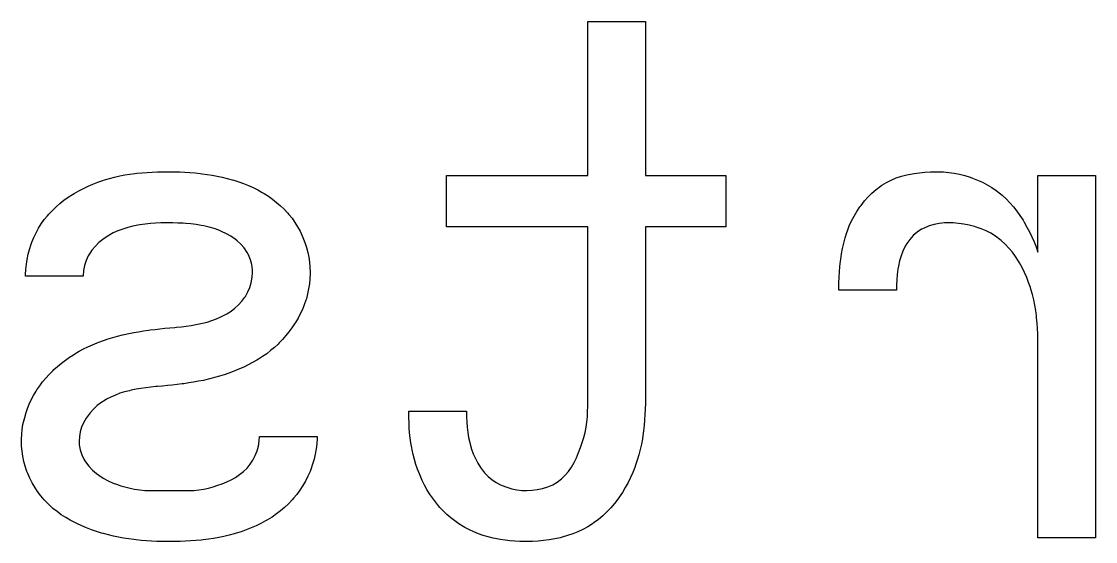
# Model space of a CAD drawing. Extents: x 68 to 195, y -125 to -108.
# Drawn here: x 67.97 to 74.5, y -123.01 to -119.85 of the extents above; entities that cross this region are included whole.
import ezdxf

# ---------------------------------------------------------------- set-up
doc = ezdxf.new("R2010")
doc.units = 0
doc.layers.add('BLACK', color=7, linetype='CONTINUOUS')

msp = doc.modelspace()

# ---------------------------------------------------------------- linework, layer by layer
at = {"layer": 'BLACK', "linetype": 'CONTINUOUS'}
for p, q in [((71.4144, -120.786), (71.4144, -119.848)), ((71.4144, -119.848), (71.7647, -119.848)), ((71.7647, -119.848), (71.7647, -120.786)), ((68.4744, -120.812), (68.5047, -120.803)), ((68.5047, -120.803), (68.5352, -120.795)), ((68.5352, -120.795), (68.5659, -120.788)), ((68.5659, -120.788), (68.5967, -120.782)), ((68.5967, -120.782), (68.6276, -120.777)), ((68.6276, -120.777), (68.6587, -120.773)), ((68.6587, -120.773), (68.671, -120.772)), ((68.671, -120.772), (68.702, -120.769)), ((68.702, -120.769), (68.7332, -120.767)), ((68.7332, -120.767), (68.7644, -120.765)), ((68.7644, -120.765), (68.7957, -120.764)), ((68.7957, -120.764), (68.8271, -120.763)), ((68.8271, -120.763), (68.8587, -120.763)), ((68.8587, -120.763), (68.8709, -120.763)), ((68.8709, -120.763), (68.9014, -120.763)), ((68.9014, -120.763), (68.932, -120.764)), ((68.932, -120.764), (68.9626, -120.766)), ((68.9626, -120.766), (68.9934, -120.768)), ((68.9934, -120.768), (69.0242, -120.77)), ((69.0242, -120.77), (69.0551, -120.773)), ((69.0551, -120.773), (69.0674, -120.775)), ((69.0674, -120.775), (69.0982, -120.779)), ((69.0982, -120.779), (69.1287, -120.784)), ((69.1287, -120.784), (69.1591, -120.789)), ((69.1591, -120.789), (69.1893, -120.796)), ((69.1893, -120.796), (69.2194, -120.803)), ((69.2194, -120.803), (69.2492, -120.811)), ((70.5535, -121.097), (70.5535, -120.786)), ((70.5535, -120.786), (71.4144, -120.786)), ((71.7647, -120.786), (72.2542, -120.786)), ((72.2542, -120.786), (72.2542, -121.097)), ((73.2596, -120.813), (73.2899, -120.8)), ((73.2899, -120.8), (73.3213, -120.79)), ((73.3213, -120.79), (73.354, -120.782)), ((73.354, -120.782), (73.3651, -120.779)), ((73.3651, -120.779), (73.3983, -120.773)), ((73.3983, -120.773), (73.4316, -120.769)), ((73.4316, -120.769), (73.4648, -120.765)), ((73.4648, -120.765), (73.498, -120.763)), ((73.498, -120.763), (73.5313, -120.763)), ((73.5313, -120.763), (73.5445, -120.763)), ((73.5445, -120.763), (73.5774, -120.764)), ((73.5774, -120.764), (73.6101, -120.767)), ((73.6101, -120.767), (73.6428, -120.772)), ((73.6428, -120.772), (73.6753, -120.778)), ((73.6753, -120.778), (73.7078, -120.786)), ((73.7078, -120.786), (73.7401, -120.796)), ((73.7401, -120.796), (73.753, -120.801)), ((73.753, -120.801), (73.7842, -120.813)), ((74.1519, -121.251), (74.1519, -120.786)), ((74.1519, -120.786), (74.5022, -120.786)), ((74.5022, -120.786), (74.5022, -122.99)), ((68.3167, -120.879), (68.3448, -120.864)), ((68.3448, -120.864), (68.3733, -120.85)), ((68.3733, -120.85), (68.4024, -120.838)), ((68.4024, -120.838), (68.4321, -120.826)), ((68.4321, -120.826), (68.4623, -120.816)), ((68.4623, -120.816), (68.4744, -120.812)), ((69.2492, -120.811), (69.2611, -120.814)), ((69.2611, -120.814), (69.2906, -120.824)), ((69.2906, -120.824), (69.3197, -120.834)), ((69.3197, -120.834), (69.3486, -120.846)), ((69.3486, -120.846), (69.3771, -120.859)), ((69.3771, -120.859), (69.4053, -120.873)), ((69.4053, -120.873), (69.4331, -120.889)), ((73.1423, -120.892), (73.1673, -120.871)), ((73.1673, -120.871), (73.1935, -120.851)), ((73.1935, -120.851), (73.2026, -120.845)), ((73.2026, -120.845), (73.2305, -120.828)), ((73.2305, -120.828), (73.2596, -120.813)), ((73.7842, -120.813), (73.8144, -120.826)), ((73.8144, -120.826), (73.8435, -120.842)), ((73.8435, -120.842), (73.8714, -120.858)), ((73.8714, -120.858), (73.8983, -120.877)), ((68.202, -120.956), (68.2264, -120.936)), ((68.2264, -120.936), (68.2519, -120.918)), ((68.2519, -120.918), (68.2784, -120.901)), ((68.2784, -120.901), (68.2892, -120.894)), ((68.2892, -120.894), (68.3167, -120.879)), ((69.4331, -120.889), (69.4441, -120.895)), ((69.4441, -120.895), (69.4708, -120.912)), ((69.4708, -120.912), (69.4963, -120.93)), ((69.4963, -120.93), (69.5207, -120.949)), ((73.0756, -120.967), (73.0965, -120.94)), ((73.0965, -120.94), (73.1188, -120.915)), ((73.1188, -120.915), (73.1423, -120.892)), ((73.8983, -120.877), (73.924, -120.897)), ((73.924, -120.897), (73.9339, -120.906)), ((73.9339, -120.906), (73.9579, -120.928)), ((73.9579, -120.928), (73.9807, -120.951)), ((68.1349, -121.021), (68.1562, -120.998)), ((68.1562, -120.998), (68.1786, -120.976)), ((68.1786, -120.976), (68.202, -120.956)), ((69.5207, -120.949), (69.544, -120.969)), ((69.544, -120.969), (69.5661, -120.991)), ((69.5661, -120.991), (69.587, -121.013)), ((73.033, -121.032), (73.0501, -121.004)), ((73.0501, -121.004), (73.0689, -120.976)), ((73.0689, -120.976), (73.0756, -120.967)), ((73.9807, -120.951), (74.0025, -120.976)), ((74.0025, -120.976), (74.0231, -121.002)), ((74.0231, -121.002), (74.0426, -121.029)), ((68.089, -121.08), (68.1071, -121.054)), ((68.1071, -121.054), (68.1267, -121.03)), ((68.1267, -121.03), (68.1349, -121.021)), ((69.587, -121.013), (69.5951, -121.022)), ((69.5951, -121.022), (69.6141, -121.046)), ((69.6141, -121.046), (69.6318, -121.071)), ((69.6318, -121.071), (69.648, -121.097)), ((73.0042, -121.092), (73.0177, -121.062)), ((73.0177, -121.062), (73.033, -121.032)), ((74.0426, -121.029), (74.0611, -121.058)), ((74.0611, -121.058), (74.0681, -121.069)), ((74.0681, -121.069), (74.0849, -121.099)), ((68.044, -121.162), (68.0575, -121.134)), ((68.0575, -121.134), (68.0725, -121.106)), ((68.0725, -121.106), (68.089, -121.08)), ((68.526, -121.135), (68.5166, -121.14)), ((68.5547, -121.122), (68.526, -121.135)), ((68.5842, -121.111), (68.5547, -121.122)), ((68.6144, -121.101), (68.5842, -121.111)), ((68.6454, -121.093), (68.6144, -121.101)), ((68.6772, -121.087), (68.6454, -121.093)), ((68.688, -121.086), (68.6772, -121.087)), ((68.7203, -121.081), (68.688, -121.086)), ((68.7525, -121.078), (68.7203, -121.081)), ((68.7845, -121.076), (68.7525, -121.078)), ((68.8164, -121.074), (68.7845, -121.076)), ((68.8481, -121.073), (68.8164, -121.074)), ((68.8587, -121.073), (68.8481, -121.073)), ((68.8896, -121.074), (68.8587, -121.073)), ((68.9205, -121.075), (68.8896, -121.074)), ((68.9514, -121.076), (68.9205, -121.075)), ((68.9686, -121.078), (68.9514, -121.076)), ((68.9995, -121.08), (68.9686, -121.078)), ((69.0304, -121.084), (68.9995, -121.08)), ((69.0613, -121.089), (69.0304, -121.084)), ((69.0785, -121.092), (69.0613, -121.089)), ((69.1092, -121.099), (69.0785, -121.092)), ((69.1396, -121.108), (69.1092, -121.099)), ((69.1697, -121.119), (69.1396, -121.108)), ((69.1862, -121.126), (69.1697, -121.119)), ((69.2151, -121.14), (69.1862, -121.126)), ((69.648, -121.097), (69.6628, -121.124)), ((69.6628, -121.124), (69.6762, -121.152)), ((71.4144, -121.097), (70.5535, -121.097)), ((71.4144, -122.125), (71.4144, -121.097)), ((72.2542, -121.097), (71.7647, -121.097)), ((71.7647, -121.097), (71.7647, -122.122)), ((72.9793, -121.165), (72.9891, -121.133)), ((72.9891, -121.133), (72.9926, -121.123)), ((72.9926, -121.123), (73.0042, -121.092)), ((73.4166, -121.13), (73.3929, -121.15)), ((73.4431, -121.113), (73.4166, -121.13)), ((73.4595, -121.105), (73.4431, -121.113)), ((73.4894, -121.092), (73.4595, -121.105)), ((73.5202, -121.083), (73.4894, -121.092)), ((73.5518, -121.077), (73.5202, -121.083)), ((73.5842, -121.074), (73.5518, -121.077)), ((73.6031, -121.073), (73.5842, -121.074)), ((73.6362, -121.074), (73.6031, -121.073)), ((73.669, -121.077), (73.6362, -121.074)), ((73.7015, -121.081), (73.669, -121.077)), ((73.7336, -121.088), (73.7015, -121.081)), ((73.7655, -121.096), (73.7336, -121.088)), ((73.776, -121.099), (73.7655, -121.096)), ((73.807, -121.109), (73.776, -121.099)), ((73.8369, -121.122), (73.807, -121.109)), ((73.8655, -121.137), (73.8369, -121.122)), ((74.0849, -121.099), (74.1006, -121.128)), ((74.1006, -121.128), (74.1152, -121.158)), ((68.0278, -121.204), (68.0321, -121.192)), ((68.0321, -121.192), (68.044, -121.162)), ((68.4399, -121.194), (68.4177, -121.216)), ((68.4638, -121.174), (68.4399, -121.194)), ((68.4894, -121.156), (68.4638, -121.174)), ((68.5166, -121.14), (68.4894, -121.156)), ((69.2423, -121.155), (69.2151, -121.14)), ((69.2679, -121.172), (69.2423, -121.155)), ((69.2815, -121.182), (69.2679, -121.172)), ((69.3037, -121.203), (69.2815, -121.182)), ((69.6762, -121.152), (69.6881, -121.182)), ((69.6881, -121.182), (69.6925, -121.193)), ((69.6925, -121.193), (69.7021, -121.223)), ((72.9633, -121.229), (72.9707, -121.197)), ((72.9707, -121.197), (72.9793, -121.165)), ((73.354, -121.2), (73.3449, -121.216)), ((73.372, -121.174), (73.354, -121.2)), ((73.3929, -121.15), (73.372, -121.174)), ((73.8929, -121.154), (73.8655, -121.137)), ((73.9192, -121.174), (73.8929, -121.154)), ((73.9277, -121.181), (73.9192, -121.174)), ((73.9522, -121.203), (73.9277, -121.181)), ((74.1152, -121.158), (74.1286, -121.189)), ((74.1286, -121.189), (74.1408, -121.22)), ((68.0031, -121.296), (68.0096, -121.265)), ((68.0096, -121.265), (68.0179, -121.235)), ((68.0179, -121.235), (68.0278, -121.204)), ((68.3907, -121.249), (68.374, -121.275)), ((68.3971, -121.24), (68.3907, -121.249)), ((68.4177, -121.216), (68.3971, -121.24)), ((69.3234, -121.226), (69.3037, -121.203)), ((69.3405, -121.253), (69.3234, -121.226)), ((69.3489, -121.269), (69.3405, -121.253)), ((69.7021, -121.223), (69.71, -121.253)), ((69.71, -121.253), (69.7162, -121.283)), ((72.9523, -121.295), (72.9572, -121.262)), ((72.9572, -121.262), (72.9633, -121.229)), ((73.3308, -121.245), (73.3192, -121.274)), ((73.3449, -121.216), (73.3308, -121.245)), ((73.9751, -121.227), (73.9522, -121.203)), ((73.9964, -121.252), (73.9751, -121.227)), ((74.016, -121.279), (73.9964, -121.252)), ((74.1408, -121.22), (74.1519, -121.251)), ((67.995, -121.357), (67.9982, -121.326)), ((67.9982, -121.326), (68.0031, -121.296)), ((68.361, -121.303), (68.3517, -121.333)), ((68.374, -121.275), (68.361, -121.303)), ((69.3609, -121.298), (69.3489, -121.269)), ((69.369, -121.328), (69.3609, -121.298)), ((69.3732, -121.359), (69.369, -121.328)), ((69.7162, -121.283), (69.7205, -121.313)), ((69.7205, -121.313), (69.7232, -121.343)), ((72.9472, -121.339), (72.951, -121.306)), ((72.951, -121.306), (72.9523, -121.295)), ((73.3101, -121.305), (73.3034, -121.337)), ((73.3192, -121.274), (73.3101, -121.305)), ((74.0341, -121.307), (74.016, -121.279)), ((74.0398, -121.316), (74.0341, -121.307)), ((74.0557, -121.346), (74.0398, -121.316)), ((67.9933, -121.399), (67.9935, -121.387)), ((67.9935, -121.387), (67.995, -121.357)), ((68.3462, -121.363), (68.3443, -121.395)), ((68.3443, -121.395), (68.3443, -121.399)), ((68.3517, -121.333), (68.3462, -121.363)), ((69.3722, -121.405), (69.3738, -121.376)), ((69.3738, -121.376), (69.3732, -121.359)), ((69.724, -121.383), (69.7226, -121.415)), ((69.7232, -121.343), (69.724, -121.373)), ((69.724, -121.373), (69.724, -121.383)), ((72.9421, -121.405), (72.9443, -121.372)), ((72.9443, -121.372), (72.9472, -121.339)), ((73.2963, -121.388), (73.2933, -121.42)), ((73.3005, -121.355), (73.2963, -121.388)), ((73.3034, -121.337), (73.3005, -121.355)), ((74.0702, -121.376), (74.0557, -121.346)), ((74.0835, -121.406), (74.0702, -121.376)), ((68.3443, -121.399), (67.9933, -121.399)), ((69.3575, -121.467), (69.3662, -121.439)), ((69.3662, -121.439), (69.3722, -121.405)), ((69.7197, -121.445), (69.7152, -121.476)), ((69.7226, -121.415), (69.7197, -121.445)), ((72.94, -121.472), (72.9407, -121.438)), ((72.9407, -121.438), (72.9421, -121.405)), ((73.2916, -121.451), (73.291, -121.483)), ((73.2933, -121.42), (73.2916, -121.451)), ((74.0955, -121.437), (74.0835, -121.406)), ((74.1061, -121.468), (74.0955, -121.437)), ((69.3092, -121.55), (69.3276, -121.525)), ((69.3276, -121.525), (69.3305, -121.521)), ((69.3305, -121.521), (69.3456, -121.494)), ((69.3456, -121.494), (69.3575, -121.467)), ((69.709, -121.505), (69.7013, -121.535)), ((69.7152, -121.476), (69.709, -121.505)), ((72.94, -121.483), (72.94, -121.472)), ((73.291, -121.483), (72.94, -121.483)), ((74.1094, -121.478), (74.1061, -121.468)), ((74.1184, -121.51), (74.1094, -121.478)), ((74.1263, -121.542), (74.1184, -121.51)), ((69.2433, -121.611), (69.267, -121.593)), ((69.267, -121.593), (69.289, -121.573)), ((69.289, -121.573), (69.3092, -121.55)), ((69.6884, -121.573), (69.6772, -121.601)), ((69.6983, -121.544), (69.6884, -121.573)), ((69.7013, -121.535), (69.6983, -121.544)), ((74.1329, -121.575), (74.1263, -121.542)), ((74.1384, -121.607), (74.1329, -121.575)), ((69.1263, -121.668), (69.1543, -121.657)), ((69.1543, -121.657), (69.1818, -121.646)), ((69.1818, -121.646), (69.2089, -121.632)), ((69.2089, -121.632), (69.2178, -121.627)), ((69.2178, -121.627), (69.2433, -121.611)), ((69.6506, -121.654), (69.6354, -121.68)), ((69.6646, -121.628), (69.6506, -121.654)), ((69.6772, -121.601), (69.6646, -121.628)), ((74.1427, -121.64), (74.1384, -121.607)), ((74.1439, -121.651), (74.1427, -121.64)), ((74.1466, -121.684), (74.1439, -121.651)), ((68.7507, -121.725), (68.7807, -121.722)), ((68.7807, -121.722), (68.8107, -121.718)), ((68.8107, -121.718), (68.8408, -121.715)), ((68.8408, -121.715), (68.871, -121.712)), ((68.871, -121.712), (68.9012, -121.71)), ((68.9012, -121.71), (68.9112, -121.709)), ((68.9112, -121.709), (68.941, -121.706)), ((68.941, -121.706), (68.9708, -121.702)), ((68.9708, -121.702), (69.0004, -121.698)), ((69.0004, -121.698), (69.03, -121.692)), ((69.03, -121.692), (69.0595, -121.686)), ((69.0595, -121.686), (69.0691, -121.684)), ((69.0691, -121.684), (69.0979, -121.677)), ((69.0979, -121.677), (69.1263, -121.668)), ((69.6133, -121.713), (69.5955, -121.737)), ((69.63, -121.688), (69.6133, -121.713)), ((69.6354, -121.68), (69.63, -121.688)), ((74.1488, -121.717), (74.1466, -121.684)), ((74.1504, -121.75), (74.1488, -121.717)), ((68.438, -121.8), (68.4665, -121.79)), ((68.4665, -121.79), (68.4952, -121.78)), ((68.4952, -121.78), (68.5241, -121.771)), ((68.5241, -121.771), (68.5532, -121.763)), ((68.5532, -121.763), (68.5824, -121.756)), ((68.5824, -121.756), (68.5923, -121.754)), ((68.5923, -121.754), (68.6217, -121.747)), ((68.6217, -121.747), (68.6513, -121.741)), ((68.6513, -121.741), (68.681, -121.736)), ((68.681, -121.736), (68.7108, -121.731)), ((68.7108, -121.731), (68.7407, -121.727)), ((68.7407, -121.727), (68.7507, -121.725)), ((69.5571, -121.783), (69.5365, -121.804)), ((69.5768, -121.76), (69.5571, -121.783)), ((69.5955, -121.737), (69.5768, -121.76)), ((74.1514, -121.782), (74.1504, -121.75)), ((74.1519, -121.814), (74.1514, -121.782)), ((68.2934, -121.87), (68.3192, -121.855)), ((68.3192, -121.855), (68.3456, -121.841)), ((68.3456, -121.841), (68.3727, -121.828)), ((68.3727, -121.828), (68.4003, -121.815)), ((68.4003, -121.815), (68.4286, -121.804)), ((68.4286, -121.804), (68.438, -121.8)), ((69.4841, -121.851), (69.4602, -121.87)), ((69.5071, -121.832), (69.4841, -121.851)), ((69.5293, -121.811), (69.5071, -121.832)), ((69.5365, -121.804), (69.5293, -121.811)), ((74.1519, -121.825), (74.1519, -121.814)), ((74.1519, -122.99), (74.1519, -121.825)), ((68.2117, -121.927), (68.2355, -121.909)), ((68.2355, -121.909), (68.26, -121.892)), ((68.26, -121.892), (68.285, -121.876)), ((68.285, -121.876), (68.2934, -121.87)), ((69.401, -121.909), (69.3746, -121.923)), ((69.4097, -121.903), (69.401, -121.909)), ((69.4354, -121.887), (69.4097, -121.903)), ((69.4602, -121.87), (69.4354, -121.887)), ((68.1366, -121.996), (68.1582, -121.974)), ((68.1582, -121.974), (68.1656, -121.967)), ((68.1656, -121.967), (68.1884, -121.947)), ((68.1884, -121.947), (68.2117, -121.927)), ((69.2568, -121.978), (69.2289, -121.988)), ((69.2661, -121.974), (69.2568, -121.978)), ((69.2937, -121.963), (69.2661, -121.974)), ((69.321, -121.951), (69.2937, -121.963)), ((69.3479, -121.938), (69.321, -121.951)), ((69.3746, -121.923), (69.3479, -121.938)), ((68.0791, -122.065), (68.097, -122.041)), ((68.097, -122.041), (68.1162, -122.018)), ((68.1162, -122.018), (68.1366, -121.996)), ((68.986, -122.048), (68.9561, -122.053)), ((69.0158, -122.043), (68.986, -122.048)), ((69.0455, -122.038), (69.0158, -122.043)), ((69.0751, -122.032), (69.0455, -122.038)), ((69.1046, -122.025), (69.0751, -122.032)), ((69.1144, -122.023), (69.1046, -122.025)), ((69.1434, -122.015), (69.1144, -122.023)), ((69.1721, -122.007), (69.1434, -122.015)), ((69.2006, -121.998), (69.1721, -122.007)), ((69.2289, -121.988), (69.2006, -121.998)), ((68.0418, -122.124), (68.0571, -122.098)), ((68.0571, -122.098), (68.0624, -122.09)), ((68.0624, -122.09), (68.0791, -122.065)), ((68.5673, -122.111), (68.5394, -122.122)), ((68.5959, -122.102), (68.5673, -122.111)), ((68.6253, -122.095), (68.5959, -122.102)), ((68.6352, -122.092), (68.6253, -122.095)), ((68.6652, -122.086), (68.6352, -122.092)), ((68.6952, -122.081), (68.6652, -122.086)), ((68.7253, -122.077), (68.6952, -122.081)), ((68.7554, -122.073), (68.7253, -122.077)), ((68.7856, -122.07), (68.7554, -122.073)), ((68.7957, -122.07), (68.7856, -122.07)), ((68.8256, -122.067), (68.7957, -122.07)), ((68.8557, -122.064), (68.8256, -122.067)), ((68.8858, -122.061), (68.8557, -122.064)), ((68.9159, -122.058), (68.8858, -122.061)), ((68.9461, -122.054), (68.9159, -122.058)), ((68.9561, -122.053), (68.9461, -122.054)), ((68.0045, -122.204), (68.0155, -122.177)), ((68.0155, -122.177), (68.028, -122.15)), ((68.028, -122.15), (68.0418, -122.124)), ((68.4519, -122.168), (68.4284, -122.186)), ((68.477, -122.152), (68.4519, -122.168)), ((68.4857, -122.147), (68.477, -122.152)), ((68.5122, -122.134), (68.4857, -122.147)), ((68.5394, -122.122), (68.5122, -122.134)), ((71.4135, -122.189), (71.4142, -122.157)), ((71.4142, -122.157), (71.4144, -122.125)), ((71.7641, -122.17), (71.7629, -122.205)), ((71.7646, -122.136), (71.7641, -122.17)), ((71.7647, -122.122), (71.7646, -122.136)), ((67.9839, -122.272), (67.9919, -122.243)), ((67.9919, -122.243), (67.9948, -122.233)), ((67.9948, -122.233), (68.0045, -122.204)), ((68.3859, -122.229), (68.367, -122.254)), ((68.4064, -122.207), (68.3859, -122.229)), ((68.4284, -122.186), (68.4064, -122.207)), ((70.3256, -122.261), (70.3256, -122.219)), ((70.3256, -122.219), (70.6759, -122.219)), ((70.6759, -122.219), (70.6759, -122.245)), ((70.6759, -122.245), (70.6759, -122.255)), ((71.4108, -122.254), (71.4124, -122.221)), ((71.4124, -122.221), (71.4135, -122.189)), ((71.7612, -122.239), (71.7588, -122.273)), ((71.7629, -122.205), (71.7612, -122.239)), ((67.9729, -122.331), (67.9776, -122.301)), ((67.9776, -122.301), (67.9839, -122.272)), ((68.3459, -122.29), (68.334, -122.317)), ((68.3612, -122.263), (68.3459, -122.29)), ((68.367, -122.254), (68.3612, -122.263)), ((70.3261, -122.291), (70.3256, -122.261)), ((70.3275, -122.321), (70.3261, -122.291)), ((70.6759, -122.255), (70.677, -122.287)), ((70.677, -122.287), (70.6795, -122.318)), ((71.4033, -122.318), (71.4078, -122.286)), ((71.4078, -122.286), (71.4108, -122.254)), ((71.7558, -122.306), (71.7522, -122.34)), ((71.7588, -122.273), (71.7558, -122.306)), ((67.9685, -122.39), (67.9699, -122.36)), ((67.9699, -122.36), (67.9729, -122.331)), ((68.3204, -122.374), (68.3187, -122.404)), ((68.3255, -122.345), (68.3204, -122.374)), ((68.334, -122.317), (68.3255, -122.345)), ((69.4147, -122.403), (69.4163, -122.374)), ((69.4163, -122.374), (69.7665, -122.374)), ((69.7665, -122.374), (69.7664, -122.386)), ((70.3298, -122.352), (70.3275, -122.321)), ((70.3331, -122.382), (70.3298, -122.352)), ((70.6795, -122.318), (70.6833, -122.349)), ((70.6833, -122.349), (70.6884, -122.38)), ((71.3895, -122.38), (71.3972, -122.349)), ((71.3972, -122.349), (71.4033, -122.318)), ((71.7506, -122.354), (71.7457, -122.387)), ((71.7522, -122.34), (71.7506, -122.354)), ((67.9684, -122.4), (67.9685, -122.39)), ((67.9694, -122.432), (67.9684, -122.4)), ((67.9721, -122.463), (67.9694, -122.432)), ((68.3187, -122.404), (68.3197, -122.424)), ((68.3197, -122.424), (68.3253, -122.455)), ((69.4019, -122.462), (69.4099, -122.433)), ((69.4099, -122.433), (69.4147, -122.403)), ((69.7647, -122.418), (69.7612, -122.449)), ((69.7664, -122.386), (69.7647, -122.418)), ((70.3372, -122.412), (70.3331, -122.382)), ((70.3424, -122.442), (70.3372, -122.412)), ((70.3447, -122.454), (70.3424, -122.442)), ((70.6884, -122.38), (70.6949, -122.411)), ((70.6949, -122.411), (70.6974, -122.421)), ((70.6974, -122.421), (70.7062, -122.451)), ((71.3578, -122.472), (71.3696, -122.441)), ((71.3696, -122.441), (71.3801, -122.411)), ((71.3801, -122.411), (71.3895, -122.38)), ((71.7396, -122.42), (71.7324, -122.453)), ((71.7457, -122.387), (71.7396, -122.42)), ((67.9768, -122.494), (67.9721, -122.463)), ((67.9833, -122.525), (67.9768, -122.494)), ((68.3253, -122.455), (68.3356, -122.485)), ((68.3356, -122.485), (68.3487, -122.512)), ((69.3765, -122.517), (69.3906, -122.49)), ((69.3906, -122.49), (69.4019, -122.462)), ((69.7558, -122.481), (69.7485, -122.512)), ((69.7612, -122.449), (69.7558, -122.481)), ((70.3512, -122.484), (70.3447, -122.454)), ((70.3589, -122.514), (70.3512, -122.484)), ((70.7062, -122.451), (70.7169, -122.48)), ((70.7169, -122.48), (70.7296, -122.508)), ((70.7296, -122.508), (70.7442, -122.536)), ((71.3303, -122.532), (71.3448, -122.503)), ((71.3448, -122.503), (71.3578, -122.472)), ((71.724, -122.485), (71.7145, -122.517)), ((71.7324, -122.453), (71.724, -122.485)), ((67.9917, -122.555), (67.9833, -122.525)), ((68.0019, -122.586), (67.9917, -122.555)), ((68.3487, -122.512), (68.3583, -122.527)), ((68.3583, -122.527), (68.3776, -122.554)), ((68.3776, -122.554), (68.3995, -122.578)), ((69.3188, -122.587), (69.3406, -122.566)), ((69.3406, -122.566), (69.3599, -122.543)), ((69.3599, -122.543), (69.3765, -122.517)), ((69.7284, -122.574), (69.7236, -122.586)), ((69.7394, -122.543), (69.7284, -122.574)), ((69.7485, -122.512), (69.7394, -122.543)), ((70.3677, -122.544), (70.3589, -122.514)), ((70.3776, -122.573), (70.3677, -122.544)), ((70.3887, -122.602), (70.3776, -122.573)), ((70.7442, -122.536), (70.7609, -122.562)), ((70.7609, -122.562), (70.7667, -122.571)), ((70.7667, -122.571), (70.7858, -122.595)), ((71.2955, -122.586), (71.3139, -122.56)), ((71.3139, -122.56), (71.3303, -122.532)), ((71.6993, -122.562), (71.6869, -122.593)), ((71.7039, -122.549), (71.6993, -122.562)), ((71.7145, -122.517), (71.7039, -122.549)), ((68.0065, -122.598), (68.0019, -122.586)), ((68.0192, -122.627), (68.0065, -122.598)), ((68.0334, -122.656), (68.0192, -122.627)), ((68.3995, -122.578), (68.4242, -122.599)), ((68.4242, -122.599), (68.4388, -122.61)), ((68.4388, -122.61), (68.4663, -122.628)), ((68.4663, -122.628), (68.4951, -122.643)), ((69.2177, -122.65), (69.2447, -122.637)), ((69.2447, -122.637), (69.2705, -122.623)), ((69.2705, -122.623), (69.2952, -122.606)), ((69.2952, -122.606), (69.3188, -122.587)), ((69.7104, -122.616), (69.6957, -122.645)), ((69.7236, -122.586), (69.7104, -122.616)), ((70.401, -122.631), (70.3887, -122.602)), ((70.4062, -122.642), (70.401, -122.631)), ((70.7858, -122.595), (70.807, -122.617)), ((70.807, -122.617), (70.8303, -122.636)), ((70.8303, -122.636), (70.8557, -122.653)), ((71.2276, -122.651), (71.2527, -122.632)), ((71.2527, -122.632), (71.2752, -122.61)), ((71.2752, -122.61), (71.2955, -122.586)), ((71.6731, -122.624), (71.6581, -122.654)), ((71.6869, -122.593), (71.6731, -122.624)), ((68.0492, -122.683), (68.0334, -122.656)), ((68.0665, -122.709), (68.0492, -122.683)), ((68.4951, -122.643), (68.5253, -122.657)), ((68.5253, -122.657), (68.546, -122.664)), ((68.546, -122.664), (68.5738, -122.674)), ((68.5738, -122.674), (68.6054, -122.683)), ((68.6054, -122.683), (68.6374, -122.69)), ((68.6374, -122.69), (68.6553, -122.694)), ((68.6553, -122.694), (68.6874, -122.699)), ((68.6874, -122.699), (68.7196, -122.702)), ((68.7196, -122.702), (68.7517, -122.703)), ((68.7517, -122.703), (68.773, -122.703)), ((68.773, -122.703), (68.8052, -122.703)), ((68.8052, -122.703), (68.838, -122.703)), ((68.838, -122.703), (68.8675, -122.703)), ((68.8675, -122.703), (68.897, -122.703)), ((68.897, -122.703), (68.9268, -122.703)), ((68.9268, -122.703), (68.9571, -122.703)), ((68.9571, -122.703), (68.9876, -122.703)), ((68.9876, -122.703), (69.0178, -122.702)), ((69.0178, -122.702), (69.0475, -122.699)), ((69.0475, -122.699), (69.0768, -122.695)), ((69.0768, -122.695), (69.1056, -122.688)), ((69.1056, -122.688), (69.1341, -122.68)), ((69.1341, -122.68), (69.1622, -122.671)), ((69.1622, -122.671), (69.1901, -122.661)), ((69.1901, -122.661), (69.2177, -122.65)), ((69.6622, -122.7), (69.6433, -122.726)), ((69.6797, -122.673), (69.6622, -122.7)), ((69.6957, -122.645), (69.6797, -122.673)), ((70.4199, -122.67), (70.4062, -122.642)), ((70.4347, -122.697), (70.4199, -122.67)), ((70.4507, -122.723), (70.4347, -122.697)), ((70.8557, -122.653), (70.8832, -122.668)), ((70.8832, -122.668), (70.8927, -122.672)), ((70.8927, -122.672), (70.9215, -122.683)), ((70.9215, -122.683), (70.9509, -122.692)), ((70.9509, -122.692), (70.981, -122.698)), ((70.981, -122.698), (71.0117, -122.702)), ((71.0117, -122.702), (71.043, -122.703)), ((71.043, -122.703), (71.0748, -122.701)), ((71.0748, -122.701), (71.1065, -122.697)), ((71.1065, -122.697), (71.1382, -122.69)), ((71.1382, -122.69), (71.1697, -122.68)), ((71.1697, -122.68), (71.1999, -122.667)), ((71.1999, -122.667), (71.2276, -122.651)), ((71.6417, -122.684), (71.624, -122.714)), ((71.6581, -122.654), (71.6417, -122.684)), ((68.0853, -122.735), (68.0665, -122.709)), ((68.1057, -122.759), (68.0853, -122.735)), ((68.1142, -122.768), (68.1057, -122.759)), ((68.1366, -122.79), (68.1142, -122.768)), ((69.6144, -122.76), (69.5923, -122.783)), ((69.6229, -122.75), (69.6144, -122.76)), ((69.6433, -122.726), (69.6229, -122.75)), ((70.4679, -122.748), (70.4507, -122.723)), ((70.4862, -122.772), (70.4679, -122.748)), ((71.5969, -122.755), (71.5759, -122.782)), ((71.605, -122.743), (71.5969, -122.755)), ((71.624, -122.714), (71.605, -122.743)), ((68.16, -122.811), (68.1366, -122.79)), ((68.1846, -122.831), (68.16, -122.811)), ((68.2104, -122.85), (68.1846, -122.831)), ((69.5447, -122.826), (69.5192, -122.845)), ((69.5691, -122.805), (69.5447, -122.826)), ((69.5923, -122.783), (69.5691, -122.805)), ((70.5058, -122.796), (70.4862, -122.772)), ((70.5139, -122.805), (70.5058, -122.796)), ((70.5348, -122.828), (70.5139, -122.805)), ((70.5568, -122.849), (70.5348, -122.828)), ((71.5302, -122.833), (71.5055, -122.856)), ((71.5536, -122.808), (71.5302, -122.833)), ((71.5759, -122.782), (71.5536, -122.808)), ((68.2373, -122.867), (68.2104, -122.85)), ((68.2654, -122.883), (68.2373, -122.867)), ((68.2769, -122.89), (68.2654, -122.883)), ((68.3059, -122.904), (68.2769, -122.89)), ((69.4533, -122.887), (69.4245, -122.903)), ((69.4647, -122.881), (69.4533, -122.887)), ((69.4925, -122.864), (69.4647, -122.881)), ((69.5192, -122.845), (69.4925, -122.864)), ((70.5797, -122.869), (70.5568, -122.849)), ((70.6037, -122.887), (70.5797, -122.869)), ((70.6288, -122.905), (70.6037, -122.887)), ((71.4525, -122.898), (71.4414, -122.905)), ((71.4796, -122.878), (71.4525, -122.898)), ((71.5055, -122.856), (71.4796, -122.878)), ((68.3351, -122.918), (68.3059, -122.904)), ((68.3646, -122.93), (68.3351, -122.918)), ((68.3943, -122.942), (68.3646, -122.93)), ((68.4243, -122.952), (68.3943, -122.942)), ((68.4545, -122.962), (68.4243, -122.952)), ((68.4667, -122.965), (68.4545, -122.962)), ((68.497, -122.973), (68.4667, -122.965)), ((69.2624, -122.966), (69.2312, -122.975)), ((69.2749, -122.963), (69.2624, -122.966)), ((69.3056, -122.953), (69.2749, -122.963)), ((69.3359, -122.942), (69.3056, -122.953)), ((69.3658, -122.93), (69.3359, -122.942)), ((69.3954, -122.917), (69.3658, -122.93)), ((69.4245, -122.903), (69.3954, -122.917)), ((70.6549, -122.921), (70.6288, -122.905)), ((70.6656, -122.927), (70.6549, -122.921)), ((70.6929, -122.941), (70.6656, -122.927)), ((70.7207, -122.954), (70.6929, -122.941)), ((70.7491, -122.966), (70.7207, -122.954)), ((70.778, -122.976), (70.7491, -122.966)), ((71.3227, -122.966), (71.2909, -122.977)), ((71.3536, -122.953), (71.3227, -122.966)), ((71.3837, -122.939), (71.3536, -122.953)), ((71.413, -122.923), (71.3837, -122.939)), ((71.4414, -122.905), (71.413, -122.923)), ((68.5276, -122.98), (68.497, -122.973)), ((68.5585, -122.987), (68.5276, -122.98)), ((68.5896, -122.992), (68.5585, -122.987)), ((68.6209, -122.997), (68.5896, -122.992)), ((68.6525, -123.001), (68.6209, -122.997)), ((68.6652, -123.002), (68.6525, -123.001)), ((68.6968, -123.006), (68.6652, -123.002)), ((68.7284, -123.008), (68.6968, -123.006)), ((68.76, -123.01), (68.7284, -123.008)), ((68.7916, -123.012), (68.76, -123.01)), ((68.8232, -123.013), (68.7916, -123.012)), ((68.8548, -123.013), (68.8232, -123.013)), ((68.8675, -123.013), (68.8548, -123.013)), ((68.9003, -123.013), (68.8675, -123.013)), ((68.933, -123.012), (68.9003, -123.013)), ((68.9654, -123.011), (68.933, -123.012)), ((68.9977, -123.009), (68.9654, -123.011)), ((69.0297, -123.007), (68.9977, -123.009)), ((69.0615, -123.004), (69.0297, -123.007)), ((69.0741, -123.002), (69.0615, -123.004)), ((69.1057, -122.999), (69.0741, -123.002)), ((69.1372, -122.994), (69.1057, -122.999)), ((69.1686, -122.989), (69.1372, -122.994)), ((69.1999, -122.982), (69.1686, -122.989)), ((69.2312, -122.975), (69.1999, -122.982)), ((70.8074, -122.985), (70.778, -122.976)), ((70.8374, -122.992), (70.8074, -122.985)), ((70.8495, -122.994), (70.8374, -122.992)), ((70.8797, -123), (70.8495, -122.994)), ((70.91, -123.004), (70.8797, -123)), ((70.9402, -123.008), (70.91, -123.004)), ((70.9704, -123.011), (70.9402, -123.008)), ((71.0006, -123.013), (70.9704, -123.011)), ((71.0309, -123.013), (71.0006, -123.013)), ((71.043, -123.013), (71.0309, -123.013)), ((71.0772, -123.013), (71.043, -123.013)), ((71.1112, -123.011), (71.0772, -123.013)), ((71.145, -123.007), (71.1112, -123.011)), ((71.1786, -123.003), (71.145, -123.007)), ((71.212, -122.997), (71.1786, -123.003)), ((71.2452, -122.99), (71.212, -122.997)), ((71.2584, -122.986), (71.2452, -122.99)), ((71.2909, -122.977), (71.2584, -122.986)), ((74.5022, -122.99), (74.1519, -122.99))]:
    msp.add_line(p, q, dxfattribs=at)

doc.saveas('drawing.dxf')
